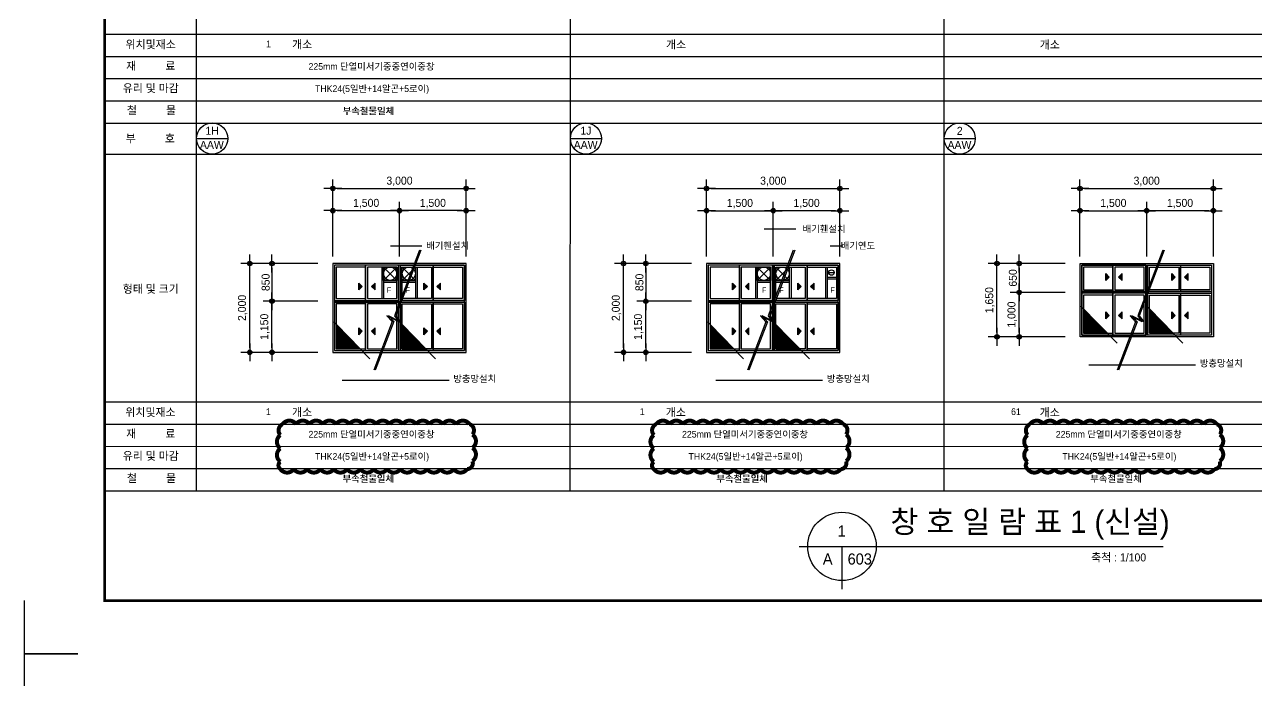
# Model space of a CAD drawing. Header units: millimetres. Extents: x 10934253 to 10976253, y -1872329 to -1812929.
# Drawn here: x 10934253 to 10961959, y -1843223 to -1828466 of the extents above; entities that cross this region are included whole.
import ezdxf
from ezdxf.enums import TextEntityAlignment as Align

# ---------------------------------------------------------------- set-up
doc = ezdxf.new("R2010")
doc.units = ezdxf.units.MM
doc.header["$LTSCALE"] = 50
doc.header["$MEASUREMENT"] = 0
doc.header["$PDSIZE"] = -10
doc.layers.get('0').update_dxf_attribs({"linetype": 'CONTINUOUS'})
doc.layers.get('Defpoints').update_dxf_attribs({"linetype": 'CONTINUOUS'})
doc.layers.add('$TD_AUDIT_GENERATED_(3A5E2)', color=2, linetype='CONTINUOUS', plot=False)
for name, color, linetype in [('$TD_AUDIT_GENERATED_(A3)', 4, 'CONTINUOUS'), ('DIM', 3, 'CONTINUOUS'), ('ELE', 6, 'CONTINUOUS'), ('ETC', 6, 'CONTINUOUS'), ('HAT', 8, 'CONTINUOUS'), ('TEX', 3, 'CONTINUOUS'), ('WAL', 3, 'CONTINUOUS'), ('WID', 4, 'CONTINUOUS')]:
    doc.layers.add(name, color=color, linetype=linetype)
doc.styles.add('$TD_AUDIT_GENERATED_(3A)', font='H2GTRE.TTF')
doc.dimstyles.new('$TD_AUDIT_GENERATED_(39)', dxfattribs={"dimtxt": 2.5, "dimasz": 1, "dimexe": 2, "dimexo": 1, "dimgap": 1.2, "dimtad": 1, "dimdec": 0, "dimzin": 0, "dimdsep": 46, "dimlunit": 6, "dimtxsty": '$TD_AUDIT_GENERATED_(3A)', "dimblk": 'DIMDOT', "dimcen": 3, "dimclrd": 7, "dimclre": 7, "dimclrt": 4, "dimadec": 0, "dimazin": 0, "dimtfac": 1, "dimtdec": 0, "dimtix": 1, "dimtmove": 2, "dimatfit": 3, "dimldrblk": 'DOT', "dimfxl": 1, "dimtolj": 1, "dimtzin": 0, "dimarcsym": 0})

# ---------------------------------------------------------------- blocks, each defined once
blk = doc.blocks.new('ideco-2014v01')
at = {"layer": '$TD_AUDIT_GENERATED_(A3)', "color": 8}
for points in [[(0, 285), (0, 297), (12, 297)], [(0, 285), (0, 297), (12, 297)], [(12, 0), (0, 0), (0, 12)], [(12, 0), (0, 0), (0, 12)], [(12, 0), (0, 0), (0, 12)], [(12, 0), (0, 0), (0, 12)]]:
    blk.add_lwpolyline(points, dxfattribs=at)
at = {"layer": '$TD_AUDIT_GENERATED_(A3)', "color": 7, "const_width": 0.6}
blk.add_lwpolyline([(18, 285), (410, 285), (410, 12), (18, 12)], close=True, dxfattribs=at)
blk = doc.blocks.new('SDSDEWEWEWEWEEEE')
for p, q in [((9500233, -1518127), (9535933, -1518127)), ((9500233, -1526403), (9535933, -1526403))]:
    blk.add_line(p, q)
at = {"layer": 'ELE', "color": 3}
for p, q in [((9502298, -1526403), (9502307, -1501576)), ((9510706, -1526406), (9510715, -1501579)), ((9519113, -1526409), (9519122, -1501582))]:
    blk.add_line(p, q, dxfattribs=at)
at = {"layer": 'ELE'}
for p, q in [((9500230, -1516127), (9535930, -1516129)), ((9500233, -1516627), (9535933, -1516629)), ((9500233, -1517127), (9535933, -1517129)), ((9500233, -1517627), (9535933, -1517629)), ((9500233, -1518827), (9535933, -1518829)), ((9500227, -1524403), (9535927, -1524404)), ((9500233, -1524903), (9535933, -1524904)), ((9500233, -1525403), (9535933, -1525404)), ((9500233, -1525903), (9535933, -1525904))]:
    blk.add_line(p, q, dxfattribs=at)
at = {"layer": 'TEX', "style": '$TD_AUDIT_GENERATED_(3A)'}
for s, p in [('\\M+3C0A7\\M+3C4A1\\M+3B9D7\\M+3C0E7\\M+3BCD2', (9501267, -1516358)), ('\\M+3B0B3\\M+3BCD2', (9504678, -1516358)), ('\\M+3B0B3\\M+3BCD2', (9513085, -1516361)), ('\\M+3B0B3\\M+3BCD2', (9521493, -1516364)), ('\\M+3C0E7          \\M+3B7E1', (9501270, -1516842)), ('\\M+3C0AF\\M+3B8AE \\M+3B9D7 \\M+3B8B6\\M+3B0A8', (9501270, -1517342)), ('\\M+3C3B6          \\M+3B9B0', (9501286, -1517842)), ('\\M+3BACE          \\M+3C8A3', (9501260, -1518477)), ('\\M+3C7FC\\M+3C5C2 \\M+3B9D7 \\M+3C5A9\\M+3B1E2', (9501270, -1521860)), ('\\M+3C0A7\\M+3C4A1\\M+3B9D7\\M+3C0E7\\M+3BCD2', (9501264, -1524634)), ('\\M+3B0B3\\M+3BCD2', (9504675, -1524634)), ('\\M+3B0B3\\M+3BCD2', (9513082, -1524637)), ('\\M+3B0B3\\M+3BCD2', (9521490, -1524640)), ('\\M+3C0E7          \\M+3B7E1', (9501270, -1525118)), ('\\M+3C0AF\\M+3B8AE \\M+3B9D7 \\M+3B8B6\\M+3B0A8', (9501270, -1525618)), ('\\M+3C3B6          \\M+3B9B0', (9501286, -1526118))]:
    blk.add_text(s, height=180, dxfattribs=at).set_placement(p, align=Align.MIDDLE_CENTER)
blk = doc.blocks.new('DIMDOT')
at = {"color": 0}
blk.add_line((-2, 0), (2, 0), dxfattribs=at)
for radius in [0.5, 0.25]:
    blk.add_circle((0, 0), radius, dxfattribs=at)
blk = doc.blocks.new('*D62')
at = {"layer": 'Defpoints', "color": 0}
for p in [(10956125, -1833842), (10957757, -1833842), (10957757, -1835492)]:
    blk.add_point(p, dxfattribs=at)
at = {"layer": 'DIM', "color": 7, "lineweight": -2}
for p, q in [((10957657, -1833842), (10955925, -1833842)), ((10956125, -1835392), (10956125, -1833942)), ((10957657, -1835492), (10955925, -1835492))]:
    blk.add_line(p, q, dxfattribs=at)
at = {"layer": 'DIM', "color": 7, "lineweight": -2, "xscale": 100, "yscale": 100, "zscale": 100}
for p, rotation in [((10956125, -1833842), 90), ((10956125, -1835492), 270)]:
    blk.add_blockref('DIMDOT', p, dxfattribs=dict(at, rotation=rotation))
at = {"layer": 'DIM', "color": 4, "insert": (10955967, -1834667), "char_height": 180, "attachment_point": 5, "rotation": 90, "style": '$TD_AUDIT_GENERATED_(3A)'}
blk.add_mtext('\\A1;1,650', dxfattribs=at)
blk = doc.blocks.new('_DOT')
at = {"color": 0, "linetype": 'ByBlock'}
blk.add_line((-0.5, 0), (-1, 0), dxfattribs=at)
at = {"color": 0, "linetype": 'ByBlock', "const_width": 0.5}
blk.add_lwpolyline([(-0.25, 0, 1), (0.25, 0, 1)], format="xyb", close=True, dxfattribs=at)
blk = doc.blocks.new('*D63')
at = {"layer": 'Defpoints', "color": 0}
for p in [(10957757, -1833842), (10956625, -1834492), (10957757, -1834492)]:
    blk.add_point(p, dxfattribs=at)
at = {"layer": 'DIM', "color": 7, "lineweight": -2}
for p, q in [((10957657, -1833842), (10956425, -1833842)), ((10956625, -1833942), (10956625, -1834392)), ((10957657, -1834492), (10956425, -1834492))]:
    blk.add_line(p, q, dxfattribs=at)
at = {"layer": 'DIM', "color": 7, "lineweight": -2, "xscale": 100, "yscale": 100, "zscale": 100}
for p, rotation in [((10956625, -1833842), 90), ((10956625, -1834492), 270)]:
    blk.add_blockref('DIMDOT', p, dxfattribs=dict(at, rotation=rotation))
at = {"layer": 'DIM', "color": 4, "insert": (10956483, -1834167), "char_height": 180, "attachment_point": 5, "rotation": 90, "style": '$TD_AUDIT_GENERATED_(3A)'}
blk.add_mtext('\\A1;650', dxfattribs=at)
blk = doc.blocks.new('*D64')
at = {"layer": 'Defpoints', "color": 0}
for p in [(10956625, -1834492), (10957757, -1834492), (10957757, -1835492)]:
    blk.add_point(p, dxfattribs=at)
at = {"layer": 'DIM', "color": 7, "lineweight": -2}
for p, q in [((10957657, -1834492), (10956425, -1834492)), ((10956625, -1835392), (10956625, -1834592)), ((10957657, -1835492), (10956425, -1835492))]:
    blk.add_line(p, q, dxfattribs=at)
at = {"layer": 'DIM', "color": 7, "lineweight": -2, "xscale": 100, "yscale": 100, "zscale": 100}
for p, rotation in [((10956625, -1834492), 90), ((10956625, -1835492), 270)]:
    blk.add_blockref('DIMDOT', p, dxfattribs=dict(at, rotation=rotation))
at = {"layer": 'DIM', "color": 4, "insert": (10956467, -1834992), "char_height": 180, "attachment_point": 5, "rotation": 90, "style": '$TD_AUDIT_GENERATED_(3A)'}
blk.add_mtext('\\A1;1,000', dxfattribs=at)
blk = doc.blocks.new('*D65')
at = {"layer": 'Defpoints', "color": 0}
for p in [(10960992, -1832153), (10957992, -1833785), (10960992, -1833785)]:
    blk.add_point(p, dxfattribs=at)
at = {"layer": 'DIM', "color": 7, "lineweight": -2}
for p, q in [((10957992, -1833685), (10957992, -1831953)), ((10958092, -1832153), (10960892, -1832153)), ((10960992, -1833685), (10960992, -1831953))]:
    blk.add_line(p, q, dxfattribs=at)
at = {"layer": 'DIM', "color": 7, "lineweight": -2, "xscale": 100, "yscale": 100, "zscale": 100, "rotation": 180}
blk.add_blockref('DIMDOT', (10957992, -1832153), dxfattribs=at)
at = {"layer": 'DIM', "color": 7, "lineweight": -2, "xscale": 100, "yscale": 100, "zscale": 100}
blk.add_blockref('DIMDOT', (10960992, -1832153), dxfattribs=at)
at = {"layer": 'DIM', "color": 4, "insert": (10959492, -1831995), "char_height": 180, "attachment_point": 5, "style": '$TD_AUDIT_GENERATED_(3A)'}
blk.add_mtext('\\A1;3,000', dxfattribs=at)
blk = doc.blocks.new('*D66')
at = {"layer": 'Defpoints', "color": 0}
for p in [(10959492, -1832653), (10959492, -1833785), (10960992, -1833785)]:
    blk.add_point(p, dxfattribs=at)
at = {"layer": 'DIM', "color": 7, "lineweight": -2}
for p, q in [((10959492, -1833685), (10959492, -1832453)), ((10960992, -1833685), (10960992, -1832453)), ((10960892, -1832653), (10959592, -1832653))]:
    blk.add_line(p, q, dxfattribs=at)
at = {"layer": 'DIM', "color": 7, "lineweight": -2, "xscale": 100, "yscale": 100, "zscale": 100, "rotation": 180}
blk.add_blockref('DIMDOT', (10959492, -1832653), dxfattribs=at)
at = {"layer": 'DIM', "color": 7, "lineweight": -2, "xscale": 100, "yscale": 100, "zscale": 100}
blk.add_blockref('DIMDOT', (10960992, -1832653), dxfattribs=at)
at = {"layer": 'DIM', "color": 4, "insert": (10960242, -1832495), "char_height": 180, "attachment_point": 5, "style": '$TD_AUDIT_GENERATED_(3A)'}
blk.add_mtext('\\A1;1,500', dxfattribs=at)
blk = doc.blocks.new('*D67')
at = {"layer": 'Defpoints', "color": 0}
for p in [(10959492, -1832653), (10957992, -1833785), (10959492, -1833785)]:
    blk.add_point(p, dxfattribs=at)
at = {"layer": 'DIM', "color": 7, "lineweight": -2}
for p, q in [((10957992, -1833685), (10957992, -1832453)), ((10959492, -1833685), (10959492, -1832453)), ((10958092, -1832653), (10959392, -1832653))]:
    blk.add_line(p, q, dxfattribs=at)
at = {"layer": 'DIM', "color": 7, "lineweight": -2, "xscale": 100, "yscale": 100, "zscale": 100, "rotation": 180}
blk.add_blockref('DIMDOT', (10957992, -1832653), dxfattribs=at)
at = {"layer": 'DIM', "color": 7, "lineweight": -2, "xscale": 100, "yscale": 100, "zscale": 100}
blk.add_blockref('DIMDOT', (10959492, -1832653), dxfattribs=at)
at = {"layer": 'DIM', "color": 4, "insert": (10958742, -1832495), "char_height": 180, "attachment_point": 5, "style": '$TD_AUDIT_GENERATED_(3A)'}
blk.add_mtext('\\A1;1,500', dxfattribs=at)
blk = doc.blocks.new('213232333233333')
blk.add_hatch(color=256).paths.add_polyline_path([(9505335, -1505224), (9505491, -1505068), (9505335, -1504912)])
blk.add_lwpolyline([(9505335, -1504912), (9505491, -1505068), (9505335, -1505224)], close=True)
blk = doc.blocks.new('SDSEDSWEWEWE')
at = {"layer": 'WID'}
for p, q in [((8291993, -1627894), (8292293, -1627594)), ((8292293, -1627894), (8291993, -1627594))]:
    blk.add_line(p, q, dxfattribs=at)
blk.add_lwpolyline([(8291993, -1627594), (8292293, -1627594), (8292293, -1627894), (8291993, -1627894)], close=True, dxfattribs=at)
blk.add_circle((8292143, -1627744), 150, dxfattribs=at)
blk = doc.blocks.new('sdsdeweweeee112222')
at = {"layer": 'WID'}
for p, q in [((9453418, -1320404), (9453418, -1322324)), ((9453458, -1320404), (9453458, -1322324)), ((9451978, -1321194), (9453418, -1321194)), ((9451978, -1321234), (9453418, -1321234)), ((9453458, -1321194), (9454898, -1321194)), ((9453458, -1321234), (9454898, -1321234))]:
    blk.add_line(p, q, dxfattribs=at)
for points in [[(9454938, -1320364), (9451938, -1320364), (9451938, -1322364), (9454938, -1322364)], [(9454898, -1320404), (9451978, -1320404), (9451978, -1322324), (9454898, -1322324)], [(9452678, -1320404), (9451978, -1320404), (9451978, -1321194), (9452678, -1321194)], [(9452678, -1320444), (9452018, -1320444), (9452018, -1321154), (9452678, -1321154)], [(9453418, -1320404), (9452678, -1320404), (9452678, -1321194), (9453418, -1321194)], [(9453378, -1320444), (9452718, -1320444), (9452718, -1321154), (9453378, -1321154)], [(9453458, -1320404), (9454198, -1320404), (9454198, -1321194), (9453458, -1321194)], [(9453498, -1320444), (9454158, -1320444), (9454158, -1321154), (9453498, -1321154)], [(9454198, -1320404), (9454898, -1320404), (9454898, -1321194), (9454198, -1321194)], [(9454198, -1320444), (9454858, -1320444), (9454858, -1321154), (9454198, -1321154)], [(9452678, -1321234), (9451978, -1321234), (9451978, -1322324), (9452678, -1322324)], [(9452678, -1321274), (9452018, -1321274), (9452018, -1322284), (9452678, -1322284)], [(9453418, -1321234), (9452678, -1321234), (9452678, -1322324), (9453418, -1322324)], [(9453378, -1321274), (9452718, -1321274), (9452718, -1322284), (9453378, -1322284)], [(9453458, -1321234), (9454198, -1321234), (9454198, -1322324), (9453458, -1322324)], [(9453498, -1321274), (9454158, -1321274), (9454158, -1322284), (9453498, -1322284)], [(9454198, -1321234), (9454898, -1321234), (9454898, -1322324), (9454198, -1322324)], [(9454198, -1321274), (9454858, -1321274), (9454858, -1322284), (9454198, -1322284)]]:
    blk.add_lwpolyline(points, close=True, dxfattribs=at)
blk = doc.blocks.new('*D74')
at = {"layer": 'Defpoints', "color": 0}
for p in [(10939317, -1833841), (10940950, -1833841), (10940950, -1835841)]:
    blk.add_point(p, dxfattribs=at)
at = {"layer": 'DIM', "color": 7, "lineweight": -2}
for p, q in [((10940850, -1833841), (10939117, -1833841)), ((10939317, -1835741), (10939317, -1833941)), ((10940850, -1835841), (10939117, -1835841))]:
    blk.add_line(p, q, dxfattribs=at)
at = {"layer": 'DIM', "color": 7, "lineweight": -2, "xscale": 100, "yscale": 100, "zscale": 100}
for p, rotation in [((10939317, -1833841), 90), ((10939317, -1835841), 270)]:
    blk.add_blockref('DIMDOT', p, dxfattribs=dict(at, rotation=rotation))
at = {"layer": 'DIM', "color": 4, "insert": (10939159, -1834841), "char_height": 180, "attachment_point": 5, "rotation": 90, "style": '$TD_AUDIT_GENERATED_(3A)'}
blk.add_mtext('\\A1;2,000', dxfattribs=at)
blk = doc.blocks.new('*D75')
at = {"layer": 'Defpoints', "color": 0}
for p in [(10940950, -1833841), (10939817, -1834691), (10940950, -1834691)]:
    blk.add_point(p, dxfattribs=at)
at = {"layer": 'DIM', "color": 7, "lineweight": -2}
for p, q in [((10940850, -1833841), (10939617, -1833841)), ((10939817, -1833941), (10939817, -1834591)), ((10940850, -1834691), (10939617, -1834691))]:
    blk.add_line(p, q, dxfattribs=at)
at = {"layer": 'DIM', "color": 7, "lineweight": -2, "xscale": 100, "yscale": 100, "zscale": 100}
for p, rotation in [((10939817, -1833841), 90), ((10939817, -1834691), 270)]:
    blk.add_blockref('DIMDOT', p, dxfattribs=dict(at, rotation=rotation))
at = {"layer": 'DIM', "color": 4, "insert": (10939675, -1834266), "char_height": 180, "attachment_point": 5, "rotation": 90, "style": '$TD_AUDIT_GENERATED_(3A)'}
blk.add_mtext('\\A1;850', dxfattribs=at)
blk = doc.blocks.new('*D76')
at = {"layer": 'Defpoints', "color": 0}
for p in [(10939817, -1834691), (10940950, -1834691), (10940950, -1835841)]:
    blk.add_point(p, dxfattribs=at)
at = {"layer": 'DIM', "color": 7, "lineweight": -2}
for p, q in [((10940850, -1834691), (10939617, -1834691)), ((10939817, -1835741), (10939817, -1834791)), ((10940850, -1835841), (10939617, -1835841))]:
    blk.add_line(p, q, dxfattribs=at)
at = {"layer": 'DIM', "color": 7, "lineweight": -2, "xscale": 100, "yscale": 100, "zscale": 100}
for p, rotation in [((10939817, -1834691), 90), ((10939817, -1835841), 270)]:
    blk.add_blockref('DIMDOT', p, dxfattribs=dict(at, rotation=rotation))
at = {"layer": 'DIM', "color": 4, "insert": (10939660, -1835266), "char_height": 180, "attachment_point": 5, "rotation": 90, "style": '$TD_AUDIT_GENERATED_(3A)'}
blk.add_mtext('\\A1;1,150', dxfattribs=at)
blk = doc.blocks.new('*D77')
at = {"layer": 'Defpoints', "color": 0}
for p in [(10944185, -1832152), (10941185, -1833784), (10944185, -1833784)]:
    blk.add_point(p, dxfattribs=at)
at = {"layer": 'DIM', "color": 7, "lineweight": -2}
for p, q in [((10941185, -1833684), (10941185, -1831952)), ((10941285, -1832152), (10944085, -1832152)), ((10944185, -1833684), (10944185, -1831952))]:
    blk.add_line(p, q, dxfattribs=at)
at = {"layer": 'DIM', "color": 7, "lineweight": -2, "xscale": 100, "yscale": 100, "zscale": 100, "rotation": 180}
blk.add_blockref('DIMDOT', (10941185, -1832152), dxfattribs=at)
at = {"layer": 'DIM', "color": 7, "lineweight": -2, "xscale": 100, "yscale": 100, "zscale": 100}
blk.add_blockref('DIMDOT', (10944185, -1832152), dxfattribs=at)
at = {"layer": 'DIM', "color": 4, "insert": (10942685, -1831994), "char_height": 180, "attachment_point": 5, "style": '$TD_AUDIT_GENERATED_(3A)'}
blk.add_mtext('\\A1;3,000', dxfattribs=at)
blk = doc.blocks.new('*D78')
at = {"layer": 'Defpoints', "color": 0}
for p in [(10942685, -1832652), (10942685, -1833784), (10944185, -1833784)]:
    blk.add_point(p, dxfattribs=at)
at = {"layer": 'DIM', "color": 7, "lineweight": -2}
for p, q in [((10942685, -1833684), (10942685, -1832452)), ((10944185, -1833684), (10944185, -1832452)), ((10944085, -1832652), (10942785, -1832652))]:
    blk.add_line(p, q, dxfattribs=at)
at = {"layer": 'DIM', "color": 7, "lineweight": -2, "xscale": 100, "yscale": 100, "zscale": 100, "rotation": 180}
blk.add_blockref('DIMDOT', (10942685, -1832652), dxfattribs=at)
at = {"layer": 'DIM', "color": 7, "lineweight": -2, "xscale": 100, "yscale": 100, "zscale": 100}
blk.add_blockref('DIMDOT', (10944185, -1832652), dxfattribs=at)
at = {"layer": 'DIM', "color": 4, "insert": (10943435, -1832494), "char_height": 180, "attachment_point": 5, "style": '$TD_AUDIT_GENERATED_(3A)'}
blk.add_mtext('\\A1;1,500', dxfattribs=at)
blk = doc.blocks.new('*D79')
at = {"layer": 'Defpoints', "color": 0}
for p in [(10942685, -1832652), (10941185, -1833784), (10942685, -1833784)]:
    blk.add_point(p, dxfattribs=at)
at = {"layer": 'DIM', "color": 7, "lineweight": -2}
for p, q in [((10941185, -1833684), (10941185, -1832452)), ((10942685, -1833684), (10942685, -1832452)), ((10941285, -1832652), (10942585, -1832652))]:
    blk.add_line(p, q, dxfattribs=at)
at = {"layer": 'DIM', "color": 7, "lineweight": -2, "xscale": 100, "yscale": 100, "zscale": 100, "rotation": 180}
blk.add_blockref('DIMDOT', (10941185, -1832652), dxfattribs=at)
at = {"layer": 'DIM', "color": 7, "lineweight": -2, "xscale": 100, "yscale": 100, "zscale": 100}
blk.add_blockref('DIMDOT', (10942685, -1832652), dxfattribs=at)
at = {"layer": 'DIM', "color": 4, "insert": (10941935, -1832494), "char_height": 180, "attachment_point": 5, "style": '$TD_AUDIT_GENERATED_(3A)'}
blk.add_mtext('\\A1;1,500', dxfattribs=at)
blk = doc.blocks.new('*D80')
at = {"layer": 'Defpoints', "color": 0}
for p in [(10947725, -1833842), (10949357, -1833842), (10949357, -1835842)]:
    blk.add_point(p, dxfattribs=at)
at = {"layer": 'DIM', "color": 7, "lineweight": -2}
for p, q in [((10949257, -1833842), (10947525, -1833842)), ((10947725, -1835742), (10947725, -1833942)), ((10949257, -1835842), (10947525, -1835842))]:
    blk.add_line(p, q, dxfattribs=at)
at = {"layer": 'DIM', "color": 7, "lineweight": -2, "xscale": 100, "yscale": 100, "zscale": 100}
for p, rotation in [((10947725, -1833842), 90), ((10947725, -1835842), 270)]:
    blk.add_blockref('DIMDOT', p, dxfattribs=dict(at, rotation=rotation))
at = {"layer": 'DIM', "color": 4, "insert": (10947567, -1834842), "char_height": 180, "attachment_point": 5, "rotation": 90, "style": '$TD_AUDIT_GENERATED_(3A)'}
blk.add_mtext('\\A1;2,000', dxfattribs=at)
blk = doc.blocks.new('*D81')
at = {"layer": 'Defpoints', "color": 0}
for p in [(10949357, -1833842), (10948225, -1834692), (10949357, -1834692)]:
    blk.add_point(p, dxfattribs=at)
at = {"layer": 'DIM', "color": 7, "lineweight": -2}
for p, q in [((10949257, -1833842), (10948025, -1833842)), ((10948225, -1833942), (10948225, -1834592)), ((10949257, -1834692), (10948025, -1834692))]:
    blk.add_line(p, q, dxfattribs=at)
at = {"layer": 'DIM', "color": 7, "lineweight": -2, "xscale": 100, "yscale": 100, "zscale": 100}
for p, rotation in [((10948225, -1833842), 90), ((10948225, -1834692), 270)]:
    blk.add_blockref('DIMDOT', p, dxfattribs=dict(at, rotation=rotation))
at = {"layer": 'DIM', "color": 4, "insert": (10948083, -1834267), "char_height": 180, "attachment_point": 5, "rotation": 90, "style": '$TD_AUDIT_GENERATED_(3A)'}
blk.add_mtext('\\A1;850', dxfattribs=at)
blk = doc.blocks.new('*D82')
at = {"layer": 'Defpoints', "color": 0}
for p in [(10948225, -1834692), (10949357, -1834692), (10949357, -1835842)]:
    blk.add_point(p, dxfattribs=at)
at = {"layer": 'DIM', "color": 7, "lineweight": -2}
for p, q in [((10949257, -1834692), (10948025, -1834692)), ((10948225, -1835742), (10948225, -1834792)), ((10949257, -1835842), (10948025, -1835842))]:
    blk.add_line(p, q, dxfattribs=at)
at = {"layer": 'DIM', "color": 7, "lineweight": -2, "xscale": 100, "yscale": 100, "zscale": 100}
for p, rotation in [((10948225, -1834692), 90), ((10948225, -1835842), 270)]:
    blk.add_blockref('DIMDOT', p, dxfattribs=dict(at, rotation=rotation))
at = {"layer": 'DIM', "color": 4, "insert": (10948067, -1835267), "char_height": 180, "attachment_point": 5, "rotation": 90, "style": '$TD_AUDIT_GENERATED_(3A)'}
blk.add_mtext('\\A1;1,150', dxfattribs=at)
blk = doc.blocks.new('*D83')
at = {"layer": 'Defpoints', "color": 0}
for p in [(10952592, -1832153), (10949592, -1833785), (10952592, -1833785)]:
    blk.add_point(p, dxfattribs=at)
at = {"layer": 'DIM', "color": 7, "lineweight": -2}
for p, q in [((10949592, -1833685), (10949592, -1831953)), ((10949692, -1832153), (10952492, -1832153)), ((10952592, -1833685), (10952592, -1831953))]:
    blk.add_line(p, q, dxfattribs=at)
at = {"layer": 'DIM', "color": 7, "lineweight": -2, "xscale": 100, "yscale": 100, "zscale": 100, "rotation": 180}
blk.add_blockref('DIMDOT', (10949592, -1832153), dxfattribs=at)
at = {"layer": 'DIM', "color": 7, "lineweight": -2, "xscale": 100, "yscale": 100, "zscale": 100}
blk.add_blockref('DIMDOT', (10952592, -1832153), dxfattribs=at)
at = {"layer": 'DIM', "color": 4, "insert": (10951092, -1831995), "char_height": 180, "attachment_point": 5, "style": '$TD_AUDIT_GENERATED_(3A)'}
blk.add_mtext('\\A1;3,000', dxfattribs=at)
blk = doc.blocks.new('*D84')
at = {"layer": 'Defpoints', "color": 0}
for p in [(10951092, -1832653), (10951092, -1833785), (10952592, -1833785)]:
    blk.add_point(p, dxfattribs=at)
at = {"layer": 'DIM', "color": 7, "lineweight": -2}
for p, q in [((10951092, -1833685), (10951092, -1832453)), ((10952592, -1833685), (10952592, -1832453)), ((10952492, -1832653), (10951192, -1832653))]:
    blk.add_line(p, q, dxfattribs=at)
at = {"layer": 'DIM', "color": 7, "lineweight": -2, "xscale": 100, "yscale": 100, "zscale": 100, "rotation": 180}
blk.add_blockref('DIMDOT', (10951092, -1832653), dxfattribs=at)
at = {"layer": 'DIM', "color": 7, "lineweight": -2, "xscale": 100, "yscale": 100, "zscale": 100}
blk.add_blockref('DIMDOT', (10952592, -1832653), dxfattribs=at)
at = {"layer": 'DIM', "color": 4, "insert": (10951842, -1832495), "char_height": 180, "attachment_point": 5, "style": '$TD_AUDIT_GENERATED_(3A)'}
blk.add_mtext('\\A1;1,500', dxfattribs=at)
blk = doc.blocks.new('*D85')
at = {"layer": 'Defpoints', "color": 0}
for p in [(10951092, -1832653), (10949592, -1833785), (10951092, -1833785)]:
    blk.add_point(p, dxfattribs=at)
at = {"layer": 'DIM', "color": 7, "lineweight": -2}
for p, q in [((10949592, -1833685), (10949592, -1832453)), ((10951092, -1833685), (10951092, -1832453)), ((10949692, -1832653), (10950992, -1832653))]:
    blk.add_line(p, q, dxfattribs=at)
at = {"layer": 'DIM', "color": 7, "lineweight": -2, "xscale": 100, "yscale": 100, "zscale": 100, "rotation": 180}
blk.add_blockref('DIMDOT', (10949592, -1832653), dxfattribs=at)
at = {"layer": 'DIM', "color": 7, "lineweight": -2, "xscale": 100, "yscale": 100, "zscale": 100}
blk.add_blockref('DIMDOT', (10951092, -1832653), dxfattribs=at)
at = {"layer": 'DIM', "color": 4, "insert": (10950342, -1832495), "char_height": 180, "attachment_point": 5, "style": '$TD_AUDIT_GENERATED_(3A)'}
blk.add_mtext('\\A1;1,500', dxfattribs=at)

msp = doc.modelspace()

# ---------------------------------------------------------------- hatches: boundary and pattern name
at = {"layer": 'HAT'}
h = msp.add_hatch(dxfattribs=at)
h.set_pattern_fill('_USER', color=256, scale=30, style=0, double=1, pattern_type=0)
h.set_pattern_definition([(0, (16801.687, -16201.9), (0, 30), []), (90, (16801.687, -16201.9), (-30, 2e-15), [])])
h.paths.add_polyline_path([(10958072.2, -1834864.3), (10958072.2, -1835412), (10958606.5, -1835412)])
h = msp.add_hatch(dxfattribs=at)
h.set_pattern_fill('_USER', color=256, scale=30, style=0, double=1, pattern_type=0)
h.set_pattern_definition([(0, (18281.687, -16201.9), (0, 30), []), (90, (18281.687, -16201.9), (-30, 2e-15), [])])
h.paths.add_polyline_path([(10959552.2, -1834864.3), (10959552.2, -1835412), (10960086.5, -1835412)])
h = msp.add_hatch(dxfattribs=at)
h.set_pattern_fill('_USER', color=256, scale=30, style=0, double=1, pattern_type=0)
h.set_pattern_definition([(0, (-5.933, -16551.306), (0, 30), []), (90, (-5.933, -16551.306), (-30, 2e-15), [])])
h.paths.add_polyline_path([(10941264.5, -1835213.7), (10941264.5, -1835761.4), (10941798.9, -1835761.4)])
h = msp.add_hatch(dxfattribs=at)
h.set_pattern_fill('_USER', color=256, scale=30, style=0, double=1, pattern_type=0)
h.set_pattern_definition([(0, (1474.067, -16551.306), (0, 30), []), (90, (1474.067, -16551.306), (-30, 2e-15), [])])
h.paths.add_polyline_path([(10942744.5, -1835213.7), (10942744.5, -1835761.4), (10943278.9, -1835761.4)])
h = msp.add_hatch(dxfattribs=at)
h.set_pattern_fill('_USER', color=256, scale=30, style=0, double=1, pattern_type=0)
h.set_pattern_definition([(0, (8401.63, -16551.604), (0, 30), []), (90, (8401.63, -16551.604), (-30, 2e-15), [])])
h.paths.add_polyline_path([(10949672.1, -1835214), (10949672.1, -1835761.7), (10950206.4, -1835761.7)])
h = msp.add_hatch(dxfattribs=at)
h.set_pattern_fill('_USER', color=256, scale=30, style=0, double=1, pattern_type=0)
h.set_pattern_definition([(0, (9881.63, -16551.604), (0, 30), []), (90, (9881.63, -16551.604), (-30, 2e-15), [])])
h.paths.add_polyline_path([(10951152.1, -1835214), (10951152.1, -1835761.7), (10951686.4, -1835761.7)])

# ---------------------------------------------------------------- linework, layer by layer
at = {"layer": '$TD_AUDIT_GENERATED_(3A5E2)', "const_width": 90}
for points in [[(10940005.9, -1838468.9, 0.5205671), (10940305.9, -1838468.9, 0.5205671), (10940605.9, -1838468.9, 0.5205671), (10940905.9, -1838468.9, 0.5205671), (10941205.9, -1838468.9, 0.5205671), (10941505.9, -1838468.9, 0.5205671), (10941805.9, -1838468.9, 0.5205671), (10942105.9, -1838468.9, 0.5205671), (10942405.9, -1838468.9, 0.5205671), (10942705.9, -1838468.9, 0.5205671), (10943005.9, -1838468.9, 0.5205671), (10943305.9, -1838468.9, 0.5205671), (10943605.9, -1838468.9, 0.5205671), (10943905.9, -1838468.9, 0.5205671), (10944205.9, -1838468.9, 0.5205671), (10944326.3, -1838289.4, 0.5205671), (10944326.3, -1837989.4, 0.5205671), (10944326.3, -1837689.4, 0.5205671), (10944259.4, -1837456.2, 0.5205671), (10943959.4, -1837456.2, 0.5205671), (10943659.4, -1837456.2, 0.5205671), (10943359.4, -1837456.2, 0.5205671), (10943059.4, -1837456.2, 0.5205671), (10942759.4, -1837456.2, 0.5205671), (10942459.4, -1837456.2, 0.5205671), (10942159.4, -1837456.2, 0.5205671), (10941859.4, -1837456.2, 0.5205671), (10941559.4, -1837456.2, 0.5205671), (10941259.4, -1837456.2, 0.5205671), (10940959.4, -1837456.2, 0.5205671), (10940659.4, -1837456.2, 0.5205671), (10940359.4, -1837456.2, 0.5205671), (10940059.4, -1837456.2, 0.5205671), (10940005.9, -1837702.7, 0.5205671), (10940005.9, -1838002.7, 0.5205671), (10940005.9, -1838302.7, 0.5205671)], [(10948408.1, -1838469.2, 0.5205671), (10948708.1, -1838469.2, 0.5205671), (10949008.1, -1838469.2, 0.5205671), (10949308.1, -1838469.2, 0.5205671), (10949608.1, -1838469.2, 0.5205671), (10949908.1, -1838469.2, 0.5205671), (10950208.1, -1838469.2, 0.5205671), (10950508.1, -1838469.2, 0.5205671), (10950808.1, -1838469.2, 0.5205671), (10951108.1, -1838469.2, 0.5205671), (10951408.1, -1838469.2, 0.5205671), (10951708.1, -1838469.2, 0.5205671), (10952008.1, -1838469.2, 0.5205671), (10952308.1, -1838469.2, 0.5205671), (10952608.1, -1838469.2, 0.5205671), (10952728.6, -1838289.7, 0.5205671), (10952728.6, -1837989.7, 0.5205671), (10952728.6, -1837689.7, 0.5205671), (10952661.7, -1837456.5, 0.5205671), (10952361.7, -1837456.5, 0.5205671), (10952061.7, -1837456.5, 0.5205671), (10951761.7, -1837456.5, 0.5205671), (10951461.7, -1837456.5, 0.5205671), (10951161.7, -1837456.5, 0.5205671), (10950861.7, -1837456.5, 0.5205671), (10950561.7, -1837456.5, 0.5205671), (10950261.7, -1837456.5, 0.5205671), (10949961.7, -1837456.5, 0.5205671), (10949661.7, -1837456.5, 0.5205671), (10949361.7, -1837456.5, 0.5205671), (10949061.7, -1837456.5, 0.5205671), (10948761.7, -1837456.5, 0.5205671), (10948461.7, -1837456.5, 0.5205671), (10948408.1, -1837703, 0.5205671), (10948408.1, -1838003, 0.5205671), (10948408.1, -1838303, 0.5205671)], [(10956815.7, -1838469.5, 0.5205671), (10957115.7, -1838469.5, 0.5205671), (10957415.7, -1838469.5, 0.5205671), (10957715.7, -1838469.5, 0.5205671), (10958015.7, -1838469.5, 0.5205671), (10958315.7, -1838469.5, 0.5205671), (10958615.7, -1838469.5, 0.5205671), (10958915.7, -1838469.5, 0.5205671), (10959215.7, -1838469.5, 0.5205671), (10959515.7, -1838469.5, 0.5205671), (10959815.7, -1838469.5, 0.5205671), (10960115.7, -1838469.5, 0.5205671), (10960415.7, -1838469.5, 0.5205671), (10960715.7, -1838469.5, 0.5205671), (10961015.7, -1838469.5, 0.5205671), (10961136.1, -1838290, 0.5205671), (10961136.1, -1837990, 0.5205671), (10961136.1, -1837690, 0.5205671), (10961069.2, -1837456.8, 0.5205671), (10960769.2, -1837456.8, 0.5205671), (10960469.2, -1837456.8, 0.5205671), (10960169.2, -1837456.8, 0.5205671), (10959869.2, -1837456.8, 0.5205671), (10959569.2, -1837456.8, 0.5205671), (10959269.2, -1837456.8, 0.5205671), (10958969.2, -1837456.8, 0.5205671), (10958669.2, -1837456.8, 0.5205671), (10958369.2, -1837456.8, 0.5205671), (10958069.2, -1837456.8, 0.5205671), (10957769.2, -1837456.8, 0.5205671), (10957469.2, -1837456.8, 0.5205671), (10957169.2, -1837456.8, 0.5205671), (10956869.2, -1837456.8, 0.5205671), (10956815.7, -1837703.3, 0.5205671), (10956815.7, -1838003.3, 0.5205671), (10956815.7, -1838303.3, 0.5205671)]]:
    msp.add_lwpolyline(points, format="xyb", close=True, dxfattribs=at)
msp.add_line((10952339.7, -1834045.7), (10952462.3, -1834045.7))
for points in [[(10943134.2, -1833539.4), (10942571.2, -1835018.8), (10942670.2, -1835153.4), (10942401.2, -1835016.4), (10942521.1, -1835150.6), (10942105.2, -1836243.4)], [(10943167.2, -1833539.4), (10942604.2, -1835018.8), (10942703.2, -1835153.4), (10942434.2, -1835016.4), (10942554.1, -1835150.6), (10942138.2, -1836243.4)], [(10951541.8, -1833539.7), (10950978.8, -1835019.1), (10951077.8, -1835153.7), (10950808.8, -1835016.7), (10950928.6, -1835150.9), (10950512.8, -1836243.7)], [(10951574.8, -1833539.7), (10951011.8, -1835019.1), (10951110.8, -1835153.7), (10950841.8, -1835016.7), (10950961.6, -1835150.9), (10950545.8, -1836243.7)], [(10959855.7, -1833540), (10959292.7, -1835019.4), (10959391.7, -1835154), (10959122.7, -1835017), (10959242.6, -1835151.2), (10958826.7, -1836244)], [(10959888.7, -1833540), (10959325.7, -1835019.4), (10959424.7, -1835154), (10959155.7, -1835017), (10959275.6, -1835151.2), (10958859.7, -1836244)]]:
    msp.add_lwpolyline(points)
msp.add_circle((10952401, -1834045.7), 61.3)
at = {"layer": 'DIM'}
for p, q in [((10938121.1, -1831029.3), (10938821.1, -1831029.3)), ((10946528.7, -1831029.6), (10947228.7, -1831029.6)), ((10954936.7, -1831030.2), (10955636.7, -1831030.2))]:
    msp.add_line(p, q, dxfattribs=at)
at = {"layer": 'DIM', "linetype": 'Continuous'}
for p, q in [((10951677, -1840207.8), (10959859.6, -1840207.8)), ((10952638.5, -1840207.8), (10952638.5, -1841169.2))]:
    msp.add_line(p, q, dxfattribs=at)
at = {"layer": 'DIM'}
for points in [[(10950890.2, -1833966.4, 0, 50, 0), (10950890.2, -1833816.4, 0, 0, 0), (10950890.2, -1833065.4, 0, 0, 0)], [(10951310.2, -1833966.4, 0, 50, 0), (10951310.2, -1833816.4, 0, 0, 0), (10951310.2, -1833065.4, 0, 0, 0)], [(10942482.6, -1833966.1, 0, 50, 0), (10942482.6, -1833816.1, 0, 0, 0), (10942482.6, -1833443.1, 0, 0, 0)], [(10942902.6, -1833966.1, 0, 50, 0), (10942902.6, -1833816.1, 0, 0, 0), (10942902.6, -1833443.1, 0, 0, 0)], [(10952372.8, -1833966.4, 0, 50, 0), (10952372.8, -1833816.4, 0, 0, 0), (10952372.8, -1833443.4, 0, 0, 0)], [(10958187.8, -1835288.4, 0, 50, 0), (10958187.8, -1835438.4, 0, 0, 0), (10958187.8, -1836120, 0, 0, 0)], [(10959702.1, -1835288.4, 0, 50, 0), (10959702.1, -1835438.4, 0, 0, 0), (10959702.1, -1836120, 0, 0, 0)], [(10941395.7, -1835636.6, 0, 50, 0), (10941395.7, -1835786.6, 0, 0, 0), (10941395.7, -1836468.3, 0, 0, 0)], [(10942910, -1835636.6, 0, 50, 0), (10942910, -1835786.6, 0, 0, 0), (10942910, -1836468.3, 0, 0, 0)], [(10949798.4, -1835636.6, 0, 50, 0), (10949798.4, -1835786.6, 0, 0, 0), (10949798.4, -1836468.3, 0, 0, 0)], [(10951312.7, -1835636.6, 0, 50, 0), (10951312.7, -1835786.6, 0, 0, 0), (10951312.7, -1836468.3, 0, 0, 0)]]:
    msp.add_lwpolyline(points, format="xyseb", dxfattribs=at)
for points in [[(10950890.2, -1833065.4), (10951598.2, -1833065.4)], [(10942482.6, -1833443.1), (10943190.6, -1833443.1)], [(10952372.8, -1833443.4), (10952660.8, -1833443.4)], [(10958187.8, -1836120), (10960593.2, -1836120)], [(10941395.7, -1836468.3), (10943801.1, -1836468.3)], [(10949798.4, -1836468.3), (10952203.7, -1836468.3)]]:
    msp.add_lwpolyline(points, dxfattribs=at)
for centre in [(10938471.1, -1831029.3), (10946878.7, -1831029.6), (10955286.7, -1831030.2)]:
    msp.add_circle(centre, 350, dxfattribs=at)
at = {"layer": 'DIM', "linetype": 'Continuous'}
msp.add_circle((10952638.5, -1840207.8), 769.2, dxfattribs=at)
at = {"layer": 'WAL'}
for p, q in [((10958013.8, -1834804.5), (10958824.7, -1835635.8)), ((10959493.8, -1834804.5), (10960304.7, -1835635.8)), ((10941206.1, -1835153.9), (10942017.1, -1835985.2)), ((10942686.1, -1835153.9), (10943497.1, -1835985.2)), ((10949613.7, -1835154.2), (10950424.7, -1835985.5)), ((10951093.7, -1835154.2), (10951904.7, -1835985.5))]:
    msp.add_line(p, q, dxfattribs=at)
for points in [[(10958072.2, -1834864.3), (10958072.2, -1835412), (10958606.5, -1835412)], [(10959552.2, -1834864.3), (10959552.2, -1835412), (10960086.5, -1835412)], [(10941264.5, -1835213.7), (10941264.5, -1835761.4), (10941798.9, -1835761.4)], [(10942744.5, -1835213.7), (10942744.5, -1835761.4), (10943278.9, -1835761.4)], [(10949672.1, -1835214), (10949672.1, -1835761.7), (10950206.4, -1835761.7)], [(10951152.1, -1835214), (10951152.1, -1835761.7), (10951686.4, -1835761.7)]]:
    msp.add_lwpolyline(points, close=True, dxfattribs=at)
at = {"layer": 'WID'}
for p, q in [((10942284.5, -1833921.4), (10942284.5, -1834631.4)), ((10942324.5, -1833921.4), (10942324.5, -1834631.4)), ((10943044.5, -1833921.4), (10943044.5, -1834631.4)), ((10943084.5, -1833921.4), (10943084.5, -1834631.4)), ((10950692.1, -1833921.7), (10950692.1, -1834631.7)), ((10950732.1, -1833921.7), (10950732.1, -1834631.7)), ((10951452.1, -1833921.7), (10951452.1, -1834631.7)), ((10951492.1, -1833921.7), (10951492.1, -1834631.7)), ((10952264.3, -1833921.7), (10952264.3, -1834631.7)), ((10952304.3, -1833921.7), (10952304.3, -1834631.7)), ((10959472.2, -1833882), (10959472.2, -1835452)), ((10959512.2, -1833882), (10959512.2, -1835452)), ((10942324.5, -1834221.4), (10942624.5, -1834221.4)), ((10942324.5, -1834261.4), (10942624.5, -1834261.4)), ((10942744.5, -1834221.4), (10943044.5, -1834221.4)), ((10942744.5, -1834261.4), (10943044.5, -1834261.4)), ((10950732.1, -1834221.7), (10951032.1, -1834221.7)), ((10950732.1, -1834261.7), (10951032.1, -1834261.7)), ((10951152.1, -1834221.7), (10951452.1, -1834221.7)), ((10951152.1, -1834261.7), (10951452.1, -1834261.7)), ((10952304.3, -1834149.1), (10952512.1, -1834149.1)), ((10952304.3, -1834189.1), (10952512.1, -1834189.1)), ((10959472.2, -1834472), (10958032.2, -1834472)), ((10959472.2, -1834512), (10958032.2, -1834512)), ((10960952.2, -1834472), (10959512.2, -1834472)), ((10960952.2, -1834512), (10959512.2, -1834512))]:
    msp.add_line(p, q, dxfattribs=at)
for points in [[(10957992.2, -1833842), (10960992.2, -1833842), (10960992.2, -1835492), (10957992.2, -1835492)], [(10958032.2, -1833882), (10960952.2, -1833882), (10960952.2, -1835452), (10958032.2, -1835452)], [(10958732.2, -1833882), (10958032.2, -1833882), (10958032.2, -1834472), (10958732.2, -1834472)], [(10958732.2, -1833922), (10958072.2, -1833922), (10958072.2, -1834432), (10958732.2, -1834432)], [(10959472.2, -1833882), (10958732.2, -1833882), (10958732.2, -1834472), (10959472.2, -1834472)], [(10959432.2, -1833922), (10958772.2, -1833922), (10958772.2, -1834432), (10959432.2, -1834432)], [(10959512.2, -1833882), (10960252.2, -1833882), (10960252.2, -1834472), (10959512.2, -1834472)], [(10959552.2, -1833922), (10960212.2, -1833922), (10960212.2, -1834432), (10959552.2, -1834432)], [(10960252.2, -1833882), (10960952.2, -1833882), (10960952.2, -1834472), (10960252.2, -1834472)], [(10960252.2, -1833922), (10960912.2, -1833922), (10960912.2, -1834432), (10960252.2, -1834432)], [(10958732.2, -1834512), (10958032.2, -1834512), (10958032.2, -1835452), (10958732.2, -1835452)], [(10958732.2, -1834552), (10958072.2, -1834552), (10958072.2, -1835412), (10958732.2, -1835412)], [(10959472.2, -1834512), (10958732.2, -1834512), (10958732.2, -1835452), (10959472.2, -1835452)], [(10959432.2, -1834552), (10958772.2, -1834552), (10958772.2, -1835412), (10959432.2, -1835412)], [(10959512.2, -1834512), (10960252.2, -1834512), (10960252.2, -1835452), (10959512.2, -1835452)], [(10959552.2, -1834552), (10960212.2, -1834552), (10960212.2, -1835412), (10959552.2, -1835412)], [(10960252.2, -1834512), (10960952.2, -1834512), (10960952.2, -1835452), (10960252.2, -1835452)], [(10960252.2, -1834552), (10960912.2, -1834552), (10960912.2, -1835412), (10960252.2, -1835412)]]:
    msp.add_lwpolyline(points, close=True, dxfattribs=at)

# ---------------------------------------------------------------- block references
for name, p, xscale, yscale, zscale in [('ideco-2014v01', (10934253.1, -1842629.1), 99.99999999999997, 99.99999999999997, 99.99999999999997), ('213232333233333', (6205902.8, -1081613.7), 0.5, 0.5, 0.5), ('213232333233333', (15711605.7, -1081613.7), -0.5, 0.5, 0.5), ('213232333233333', (6207386.8, -1081613.7), 0.5, 0.5, 0.5), ('213232333233333', (15713089.7, -1081613.7), -0.5, 0.5, 0.5), ('213232333233333', (6189100.8, -1081825.4), 0.5, 0.5, 0.5), ('213232333233333', (15694803.7, -1081825.4), -0.5, 0.5, 0.5), ('213232333233333', (6190568.8, -1081825.4), 0.5, 0.5, 0.5), ('213232333233333', (15696271.7, -1081825.4), -0.5, 0.5, 0.5), ('213232333233333', (6197508.3, -1081825.7), 0.5, 0.5, 0.5), ('213232333233333', (15703211.2, -1081825.7), -0.5, 0.5, 0.5), ('213232333233333', (6198976.3, -1081825.7), 0.5, 0.5, 0.5), ('213232333233333', (15704679.2, -1081825.7), -0.5, 0.5, 0.5), ('213232333233333', (6205902.8, -1082475.7), 0.5, 0.5, 0.5), ('213232333233333', (15711605.7, -1082475.7), -0.5, 0.5, 0.5), ('213232333233333', (6207386.8, -1082475.7), 0.5, 0.5, 0.5), ('213232333233333', (15713089.7, -1082475.7), -0.5, 0.5, 0.5), ('213232333233333', (6189100.8, -1082833.4), 0.5, 0.5, 0.5), ('213232333233333', (15694803.7, -1082833.4), -0.5, 0.5, 0.5), ('213232333233333', (6190568.8, -1082833.4), 0.5, 0.5, 0.5), ('213232333233333', (15696271.7, -1082833.4), -0.5, 0.5, 0.5), ('213232333233333', (6197508.3, -1082833.7), 0.5, 0.5, 0.5), ('213232333233333', (15703211.2, -1082833.7), -0.5, 0.5, 0.5), ('213232333233333', (6198976.3, -1082833.7), 0.5, 0.5, 0.5), ('213232333233333', (15704679.2, -1082833.7), -0.5, 0.5, 0.5), ('ideco-2014v01', (10934253.1, -1872329.1), 99.99999999999997, 99.99999999999997, 99.99999999999997)]:
    msp.add_blockref(name, p, dxfattribs=dict(xscale=xscale, yscale=yscale, zscale=zscale))
for name, p in [('SDSDEWEWEWEWEEEE', (1435820.1, -312553.1)), ('sdsdeweweeee112222', (1489246.1, -513477.2)), ('sdsdeweweeee112222', (1497653.7, -513477.5))]:
    msp.add_blockref(name, p)
at = {"layer": 'ETC'}
for p in [(2650332, -206327.4), (2650752, -206327.4), (2658739.6, -206327.7), (2659159.6, -206327.7)]:
    msp.add_blockref('SDSEDSWEWEWE', p, dxfattribs=at)

# ---------------------------------------------------------------- texts
at = {"layer": 'TEX', "style": '$TD_AUDIT_GENERATED_(3A)'}
for s, p in [('1', (10939739.4, -1828899.9)), ('225mm \\M+3B4DC\\M+3BFAD\\M+3B9CC\\M+3BCAD\\M+3B1E2\\M+3C1DF\\M+3C1DF\\M+3BFAC\\M+3C0CC\\M+3C1DF\\M+3C3A2', (10942056, -1829408.3)), ('THK24(5\\M+3C0CF\\M+3B9DD+14\\M+3BECB\\M+3B0EF+5\\M+3B7CE\\M+3C0CC)', (10942068.2, -1829908.3)), ('\\M+3BACE\\M+3BCD3\\M+3C3B6\\M+3B9B0\\M+3C0CF\\M+3C3BC', (10941983.5, -1830408.3)), ('\\M+3BACE\\M+3BCD3\\M+3C3B6\\M+3B9B0\\M+3C0CF\\M+3C3BC', (10941990.8, -1830408.3)), ('\\M+3B9E8\\M+3B1E2\\M+3C8D3\\M+3BCB3\\M+3C4A1', (10952236.3, -1833064.5)), ('\\M+3B9E8\\M+3B1E2\\M+3C8D3\\M+3BCB3\\M+3C4A1', (10943769.5, -1833439.1)), ('\\M+3B9E8\\M+3B1E2\\M+3BFAC\\M+3B5B5', (10952995.3, -1833439.4)), ('\\M+3B9E6\\M+3C3E6\\M+3B8C1\\M+3BCB3\\M+3C4A1', (10961170, -1836086.3)), ('\\M+3B9E6\\M+3C3E6\\M+3B8C1\\M+3BCB3\\M+3C4A1', (10944377.9, -1836434.5)), ('\\M+3B9E6\\M+3C3E6\\M+3B8C1\\M+3BCB3\\M+3C4A1', (10952780.5, -1836434.5)), ('1', (10939736.4, -1837175.6)), ('1', (10948144, -1837175.9)), ('61', (10956551.6, -1837176.2)), ('225mm \\M+3B4DC\\M+3BFAD\\M+3B9CC\\M+3BCAD\\M+3B1E2\\M+3C1DF\\M+3C1DF\\M+3BFAC\\M+3C0CC\\M+3C1DF\\M+3C3A2', (10942055.7, -1837683.9)), ('225mm \\M+3B4DC\\M+3BFAD\\M+3B9CC\\M+3BCAD\\M+3B1E2\\M+3C1DF\\M+3C1DF\\M+3BFAC\\M+3C0CC\\M+3C1DF\\M+3C3A2', (10950457.9, -1837684.2)), ('225mm \\M+3B4DC\\M+3BFAD\\M+3B9CC\\M+3BCAD\\M+3B1E2\\M+3C1DF\\M+3C1DF\\M+3BFAC\\M+3C0CC\\M+3C1DF\\M+3C3A2', (10958865.5, -1837684.5)), ('THK24(5\\M+3C0CF\\M+3B9DD+14\\M+3BECB\\M+3B0EF+5\\M+3B7CE\\M+3C0CC)', (10942067.9, -1838183.9)), ('THK24(5\\M+3C0CF\\M+3B9DD+14\\M+3BECB\\M+3B0EF+5\\M+3B7CE\\M+3C0CC)', (10950470.2, -1838184.2)), ('THK24(5\\M+3C0CF\\M+3B9DD+14\\M+3BECB\\M+3B0EF+5\\M+3B7CE\\M+3C0CC)', (10958877.7, -1838184.5)), ('\\M+3BACE\\M+3BCD3\\M+3C3B6\\M+3B9B0\\M+3C0CF\\M+3C3BC', (10941980.5, -1838683.9)), ('\\M+3BACE\\M+3BCD3\\M+3C3B6\\M+3B9B0\\M+3C0CF\\M+3C3BC', (10941987.8, -1838683.9)), ('\\M+3BACE\\M+3BCD3\\M+3C3B6\\M+3B9B0\\M+3C0CF\\M+3C3BC', (10950388.1, -1838684.2)), ('\\M+3BACE\\M+3BCD3\\M+3C3B6\\M+3B9B0\\M+3C0CF\\M+3C3BC', (10950395.4, -1838684.2)), ('\\M+3BACE\\M+3BCD3\\M+3C3B6\\M+3B9B0\\M+3C0CF\\M+3C3BC', (10958803.9, -1838684.5))]:
    msp.add_text(s, height=150, dxfattribs=at).set_placement(p, align=Align.MIDDLE_CENTER)
for s, height, p in [('1H', 180, (10938471.1, -1830854.3)), ('1J', 180, (10946878.7, -1830854.6)), ('2', 180, (10955286.7, -1830855.2)), ('AAW', 180, (10938464.9, -1831171.5)), ('AAW', 180, (10946872.5, -1831171.8)), ('AAW', 180, (10955280.5, -1831172.4)), ('F', 120, (10942449.1, -1834436.6)), ('F', 120, (10942870.4, -1834439.5)), ('F', 120, (10950888.4, -1834436.9)), ('F', 120, (10951278, -1834439.8)), ('F', 120, (10952427.4, -1834439.8))]:
    msp.add_text(s, height=height, dxfattribs=at).set_placement(p, align=Align.MIDDLE)
at = {"layer": 'TEX', "linetype": 'Continuous', "style": '$TD_AUDIT_GENERATED_(3A)'}
for s, height, p in [('\\M+3C3A2 \\M+3C8A3 \\M+3C0CF \\M+3B6F7 \\M+3C7A5 1 (\\M+3BDC5\\M+3BCB3)', 500, (10953726.5, -1839903)), ('1', 250, (10952541, -1839987.1)), ('A', 250, (10952208, -1840616.5)), ('603', 250, (10952765.3, -1840616.5)), ('\\M+3C3E0\\M+3C3B4 : 1/100', 180, (10958242.7, -1840546.3))]:
    msp.add_text(s, height=height, dxfattribs=at).set_placement(p)

# ---------------------------------------------------------------- dimensions: what is measured, and where the dimension line sits
at = {"layer": 'DIM'}
for base, p1, p2, angle, picture, middle in [((10944184.5, -1832152.4), (10941184.5, -1833784.4), (10944184.5, -1833784.4), 180, '*D77', (10942684.5, -1831994.4)), ((10952592.1, -1832152.7), (10949592.1, -1833784.7), (10952592.1, -1833784.7), 180, '*D83', (10951092.1, -1831994.7)), ((10960992.2, -1832153.3), (10957992.2, -1833785.3), (10960992.2, -1833785.3), 180, '*D65', (10959492.2, -1831995.3)), ((10942684.5, -1832652.4), (10941184.5, -1833784.4), (10942684.5, -1833784.4), 180, '*D79', (10941934.5, -1832494.4)), ((10951092.1, -1832652.7), (10949592.1, -1833784.7), (10951092.1, -1833784.7), 180, '*D85', (10950342.1, -1832494.7)), ((10959492.2, -1832653.3), (10957992.2, -1833785.3), (10959492.2, -1833785.3), 180, '*D67', (10958742.2, -1832495.3)), ((10939317.5, -1833841.4), (10940949.5, -1835841.4), (10940949.5, -1833841.4), 270, '*D74', (10939159.4, -1834841.4)), ((10939817.5, -1834691.4), (10940949.5, -1833841.4), (10940949.5, -1834691.4), 90, '*D75', (10939675.1, -1834266.4)), ((10947725, -1833841.7), (10949357.1, -1835841.7), (10949357.1, -1833841.7), 270, '*D80', (10947567, -1834841.7)), ((10948225, -1834691.7), (10949357.1, -1833841.7), (10949357.1, -1834691.7), 90, '*D81', (10948082.7, -1834266.7)), ((10956125.1, -1833842.3), (10957757.2, -1835492), (10957757.2, -1833842.3), 270, '*D62', (10955967.1, -1834667.2)), ((10956625.1, -1834492), (10957757.2, -1833842.3), (10957757.2, -1834492), 90, '*D63', (10956482.7, -1834167.2)), ((10956625.1, -1834492), (10957757.2, -1835492), (10957757.2, -1834492), 270, '*D64', (10956467.1, -1834992)), ((10939817.5, -1834691.4), (10940949.5, -1835841.4), (10940949.5, -1834691.4), 270, '*D76', (10939659.5, -1835266.4)), ((10948225, -1834691.7), (10949357.1, -1835841.7), (10949357.1, -1834691.7), 270, '*D82', (10948067.1, -1835266.7))]:
    dim = msp.add_linear_dim(base=base, p1=p1, p2=p2, angle=angle, dimstyle='$TD_AUDIT_GENERATED_(39)', override={"dimscale": 100, "dimtxt": 1.8, "dimgap": 0.5}, dxfattribs=at)
    dim.commit()
    dim.dimension.update_dxf_attribs({"geometry": picture, "text_midpoint": middle})
for base, p1, p2, picture, middle in [((10942684.5, -1832652.4), (10944184.5, -1833784.4), (10942684.5, -1833784.4), '*D78', (10943434.5, -1832494.4)), ((10951092.1, -1832652.7), (10952592.1, -1833784.7), (10951092.1, -1833784.7), '*D84', (10951842.1, -1832494.7)), ((10959492.2, -1832653.3), (10960992.2, -1833785.3), (10959492.2, -1833785.3), '*D66', (10960242.2, -1832495.3))]:
    dim = msp.add_linear_dim(base=base, p1=p1, p2=p2, dimstyle='$TD_AUDIT_GENERATED_(39)', override={"dimscale": 100, "dimtxt": 1.8, "dimgap": 0.5}, dxfattribs=at)
    dim.commit()
    dim.dimension.update_dxf_attribs({"geometry": picture, "text_midpoint": middle})

doc.saveas('drawing.dxf')
